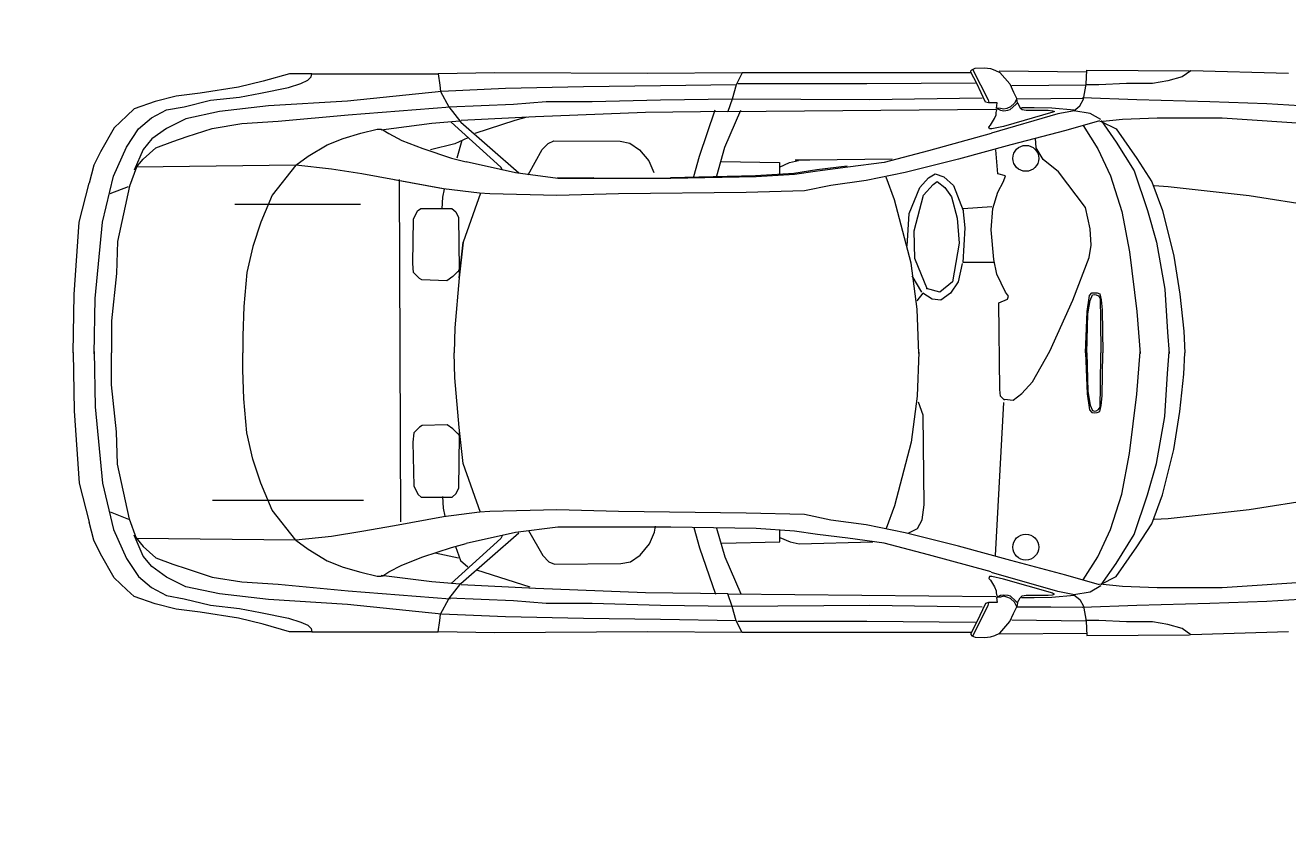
# Model space of a CAD drawing. Header units: millimetres. Extents: x 10193 to 57833, y 9963 to 44360.
# Drawn here: x 16395 to 20374, y 34150 to 36640 of the extents above; entities that cross this region are included whole.
import ezdxf

# ---------------------------------------------------------------- set-up
doc = ezdxf.new("R2010")
doc.units = ezdxf.units.MM
doc.layers.add('free-dwg.com', color=7, linetype='Continuous')
doc.layers.add('Стены', color=7, linetype='Continuous')

msp = doc.modelspace()

# ---------------------------------------------------------------- hatches: boundary and pattern name
at = {"layer": 'Стены'}
h = msp.add_hatch(dxfattribs=at)
h.set_pattern_fill('ANSI32', color=256, scale=10)
h.paths.add_polyline_path([(57833.4, 42702.7), (10593.4, 42702.7), (10593.4, 9962.7), (26833.4, 9962.7), (26833.4, 14962.7), (57833.4, 14962.7)])
h.paths.add_polyline_path([(10713.4, 42582.7), (57713.4, 42582.7), (57713.4, 15082.7), (26713.4, 15082.7), (26713.4, 10082.7), (10713.4, 10082.7)], flags=16)
h.paths.add_polyline_path([(10963.4, 42332.7), (57463.4, 42332.7), (57463.4, 15332.7), (26463.4, 15332.7), (26463.4, 10332.7), (10963.4, 10332.7)], flags=0)
h.paths.add_polyline_path([(57463.4, 42332.7), (10963.4, 42332.7), (10963.4, 10332.7), (26463.4, 10332.7), (26463.4, 15332.7), (57463.4, 15332.7)], flags=0)
h = msp.add_hatch(dxfattribs=at)
h.set_pattern_fill('ANSI36', color=256, scale=10)
h.paths.add_polyline_path([(57713.4, 42582.7), (10713.4, 42582.7), (10713.4, 10082.7), (26713.4, 10082.7), (26713.4, 15082.7), (57713.4, 15082.7)])
h.paths.add_polyline_path([(10963.4, 42332.7), (57463.4, 42332.7), (57463.4, 15332.7), (26463.4, 15332.7), (26463.4, 10332.7), (10963.4, 10332.7)], flags=16)

# ---------------------------------------------------------------- linework, layer by layer
at = {"layer": 'free-dwg.com'}
for p, q in [((17873.7, 36491.4), (17695.4, 36487.9)), ((18353.4, 36488.6), (17873.7, 36491.4)), ((18652.5, 36490.6), (18353.4, 36488.6)), ((18652.5, 36490.6), (18633.9, 36453.5)), ((19374.2, 36490.6), (18652.5, 36490.6)), ((19372.5, 36497), (19376, 36500.5)), ((19372.5, 36493.5), (19372.5, 36497)), ((19391.2, 36457.2), (19372.5, 36493.5)), ((19376, 36500.5), (19386.5, 36505.2)), ((19379.5, 36500.5), (19427.6, 36405.7)), ((19386.5, 36505.2), (19415.8, 36506.4)), ((19415.8, 36506.4), (19434.6, 36504.1)), ((19434.6, 36504.1), (19448.7, 36499.4)), ((19448.7, 36499.4), (19463.9, 36492.4)), ((19737.7, 36493.3), (19461.7, 36496)), ((19463.9, 36492.4), (19495.5, 36456)), ((19735.6, 36454.7), (19737.7, 36499.5)), ((19737.7, 36499.5), (20061.7, 36497.3)), ((20066, 36497.3), (20038.3, 36478.2)), ((20372.9, 36488.8), (20066, 36497.3)), ((17144, 36464.4), (17066.1, 36445.5)), ((17226.6, 36488), (17144, 36464.4)), ((17224.2, 36444.9), (17262.2, 36457.5)), ((17297.7, 36487.9), (17226.6, 36488)), ((17262.2, 36457.5), (17285, 36467.6)), ((17285, 36467.6), (17295.1, 36477.8)), ((17295.1, 36477.8), (17297.7, 36487.9)), ((17297.7, 36487.9), (17695.4, 36487.9)), ((17695.4, 36487.9), (17700.4, 36452.5)), ((17700.4, 36452.5), (17703, 36432.2)), ((18395.2, 36449.6), (18152.6, 36446.8)), ((18633.9, 36453.5), (18395.2, 36449.6)), ((18633.9, 36453.5), (18620.6, 36408.5)), ((19045.2, 36456.2), (18639.2, 36456.2)), ((19387.4, 36458.8), (19045.2, 36456.2)), ((19419.4, 36398.7), (19391.2, 36457.2)), ((19495.5, 36456), (19507.3, 36430.3)), ((19501.5, 36450.9), (19735, 36453.5)), ((19727.1, 36407.9), (19735.6, 36454.7)), ((19776.1, 36452.6), (19733.5, 36452.6)), ((19863.5, 36456.9), (19776.1, 36452.6)), ((19944.5, 36456.9), (19863.5, 36456.9)), ((19993.5, 36465.4), (19944.5, 36456.9)), ((20038.3, 36478.2), (19993.5, 36465.4)), ((16870.2, 36417.2), (16804.1, 36400.7)), ((16945.7, 36426.6), (16870.2, 36417.2)), ((17066.1, 36445.5), (16945.7, 36426.6)), ((16978.5, 36404.4), (17069.7, 36414.5)), ((17069.7, 36414.5), (17135.6, 36427.2)), ((17135.6, 36427.2), (17224.2, 36444.9)), ((17705.5, 36432.2), (17409.1, 36401.8)), ((17703, 36432.2), (17728.3, 36384.1)), ((17907.2, 36441.2), (17705.5, 36432.2)), ((18152.6, 36446.8), (17907.2, 36441.2)), ((19408.7, 36411.1), (19053.1, 36405.8)), ((19507.3, 36430.3), (19517.8, 36409.2)), ((19518.5, 36409.1), (19624.5, 36410.1)), ((19624.5, 36410.1), (19725.5, 36411.1)), ((19895.5, 36405.8), (19724.9, 36412.2)), ((16738, 36377.1), (16714.4, 36355.9)), ((16804.1, 36400.7), (16738, 36377.1)), ((16792.5, 36349), (16839.9, 36374.3)), ((16839.9, 36374.3), (16894.9, 36384.1)), ((16894.9, 36384.1), (16978.5, 36404.4)), ((17160.9, 36386.7), (17006.4, 36368.9)), ((17409.1, 36401.8), (17160.9, 36386.7)), ((17411.7, 36358.8), (17733.4, 36384.1)), ((17728.3, 36384.1), (17766.3, 36336)), ((17932.3, 36391.1), (17728.7, 36382.7)), ((18035.5, 36399.4), (17932.3, 36391.1)), ((18180.5, 36399.4), (18035.5, 36399.4)), ((18395.2, 36405), (18180.5, 36399.4)), ((18620.6, 36408.5), (18395.2, 36405)), ((18567, 36373.9), (18517.3, 36227.6)), ((18647.1, 36372.1), (18597.4, 36255.9)), ((18620.6, 36408.5), (18607.4, 36368.7)), ((18607.4, 36368.7), (19451.1, 36376.7)), ((19053.1, 36405.8), (18620.6, 36408.5)), ((19428.7, 36396.3), (19419.4, 36398.7)), ((19427.6, 36405.7), (19429.9, 36397.5)), ((19455.7, 36396.3), (19428.7, 36396.3)), ((19452.2, 36365.9), (19455.7, 36378.8)), ((19453.3, 36379.9), (19455.7, 36396.3)), ((19456.9, 36379.9), (19454.5, 36378.8)), ((19455.7, 36378.8), (19466.2, 36372.9)), ((19466.2, 36378.8), (19456.9, 36379.9)), ((19476.8, 36376.4), (19466.2, 36378.8)), ((19466.2, 36372.9), (19476.8, 36371.7)), ((19486.2, 36378.8), (19476.8, 36376.4)), ((19476.8, 36371.7), (19489.7, 36372.9)), ((19497.9, 36383.4), (19486.2, 36378.8)), ((19489.7, 36372.9), (19496.7, 36375.2)), ((19496.7, 36375.2), (19514.3, 36391.6)), ((19510.8, 36395.2), (19497.9, 36383.4)), ((19517.8, 36409.2), (19510.8, 36395.2)), ((19514.3, 36391.6), (19520.2, 36396.3)), ((19520.2, 36396.3), (19517.8, 36409.2)), ((19520.2, 36396.3), (19528.4, 36381.1)), ((19528.4, 36381.1), (19534.2, 36375.2)), ((19572, 36380.8), (19532.6, 36380.8)), ((19534.2, 36375.2), (19547.1, 36372.9)), ((19547.1, 36372.9), (19616.3, 36372.9)), ((19627.5, 36379.8), (19572, 36380.8)), ((19616.3, 36372.9), (19630.3, 36371.7)), ((19698.2, 36373.8), (19627.5, 36379.8)), ((19630.3, 36371.7), (19636.2, 36369.4)), ((19699.2, 36371.8), (19646.7, 36361.7)), ((19697.2, 36371.7), (19716.4, 36386.6)), ((19748.4, 36363.2), (19697.2, 36371.7)), ((19716.4, 36386.6), (19727.1, 36407.9)), ((20125.6, 36399.4), (19895.5, 36405.8)), ((20304.7, 36393), (20125.6, 36399.4)), ((20443.2, 36384.5), (20304.7, 36393)), ((16714.4, 36355.9), (16674.3, 36318.2)), ((16751.4, 36314.3), (16792.5, 36349)), ((16900, 36346.2), (16839.2, 36315.8)), ((17006.4, 36368.9), (16900, 36346.2)), ((16983.6, 36315.8), (17077.3, 36331)), ((17077.3, 36331), (17191.3, 36338.6)), ((17191.3, 36338.6), (17411.7, 36358.8)), ((17675.1, 36331), (17515.5, 36310.7)), ((17763.7, 36338.6), (17675.1, 36331)), ((17892.9, 36194.3), (17735.9, 36336)), ((17766.3, 36336), (17948.7, 36176.6)), ((18002, 36352.1), (17767.8, 36340.9)), ((17811.7, 36301.3), (17937.2, 36341.7)), ((17937.2, 36341.7), (17975.5, 36352.3)), ((18347.8, 36366), (18002, 36352.1)), ((18607.2, 36368.8), (18347.8, 36366)), ((19434.6, 36326.1), (19447.5, 36347.1)), ((19646.7, 36361.7), (19437.7, 36301.1)), ((19447.5, 36347.1), (19452.2, 36358.9)), ((19452.2, 36358.9), (19452.2, 36365.9)), ((19631.5, 36367), (19475.6, 36322.5)), ((19636.2, 36369.4), (19630.3, 36367)), ((19778.1, 36340), (19672.1, 36309.7)), ((19782.5, 36344), (19748.4, 36363.2)), ((19778.8, 36337.4), (19850.2, 36344.6)), ((19783.6, 36340.5), (19830.4, 36273)), ((19783.6, 36337.9), (19830.4, 36314.5)), ((19850.2, 36344.6), (19959.5, 36349.3)), ((19959.5, 36349.3), (20164, 36349.3)), ((20164, 36349.3), (20480.2, 36327.9)), ((16674.3, 36318.2), (16631.8, 36242.7)), ((16713.4, 36257.4), (16751.4, 36314.3)), ((16839.2, 36315.8), (16793.6, 36282.9)), ((16859.5, 36275.3), (16905.1, 36290.5)), ((16905.1, 36290.5), (16983.6, 36315.8)), ((17396, 36284.4), (17451.9, 36301)), ((17451.9, 36301), (17503.3, 36313.1)), ((17503.3, 36313.1), (17515.4, 36313.1)), ((17515.4, 36313.1), (17521.4, 36311.6)), ((17521.4, 36311.6), (17539.6, 36299.5)), ((17539.6, 36299.5), (17580.4, 36278.4)), ((19436.4, 36299.6), (19239.5, 36245.8)), ((19429.9, 36320.2), (19434.6, 36326.1)), ((19431.1, 36314.4), (19429.9, 36320.2)), ((19439.3, 36314.4), (19431.1, 36314.4)), ((19475.6, 36322.5), (19439.3, 36314.4)), ((19672.1, 36309.7), (19498.7, 36264.3)), ((19726.3, 36324.9), (19773.2, 36252.2)), ((19830.4, 36314.5), (19895.4, 36221)), ((16672.3, 36165.8), (16713.4, 36257.4)), ((16793.6, 36282.9), (16765.8, 36250)), ((16765.8, 36219.6), (16806.3, 36255.1)), ((16806.3, 36255.1), (16859.5, 36275.3)), ((17285.7, 36228.6), (17346.1, 36264.8)), ((17346.1, 36264.8), (17396, 36284.4)), ((17580.4, 36278.4), (17646.9, 36252.7)), ((17646.9, 36252.7), (17737.5, 36222.5)), ((17747.9, 36267.3), (17671.3, 36248.1)), ((17788.3, 36286.4), (17747.9, 36267.3)), ((17769.2, 36277.9), (17754.3, 36222.6)), ((18022.8, 36249.5), (18042.1, 36268.9)), ((18042.1, 36268.9), (18059.5, 36276.7)), ((18059.5, 36276.7), (18268.7, 36275.4)), ((18268.7, 36275.4), (18298.6, 36269.7)), ((18298.6, 36269.7), (18329.6, 36248.5)), ((18597.4, 36255.9), (18571.6, 36165.7)), ((19498.7, 36264.3), (19333.8, 36218.9)), ((19578.9, 36254.8), (19575.9, 36285.1)), ((19600.2, 36218.4), (19578.9, 36254.8)), ((19773.2, 36252.2), (19812.2, 36166.4)), ((19830.4, 36273), (19887.6, 36182)), ((16631.8, 36242.7), (16610.6, 36200.3)), ((16765.8, 36250), (16737.9, 36184.2)), ((16743, 36191.8), (16765.8, 36219.6)), ((17246.4, 36199.9), (17285.7, 36228.6)), ((17737.5, 36222.5), (17783.7, 36210.4)), ((17978.4, 36170.1), (18022.8, 36249.5)), ((18329.6, 36248.5), (18358.8, 36213.8)), ((18358.8, 36213.8), (18374.4, 36177)), ((18517.3, 36227.6), (18499.5, 36163.5)), ((18585.5, 36211.8), (18769.8, 36208.3)), ((18801.9, 36208.4), (18829.9, 36214.5)), ((18865.7, 36216.1), (18819, 36216.1)), ((19124.7, 36219.7), (18865.7, 36216.1)), ((19239.5, 36245.8), (19099.8, 36208.8)), ((19333.8, 36218.9), (19165.5, 36176.9)), ((19457.6, 36173), (19451.5, 36248.7)), ((19648.7, 36179), (19600.2, 36218.4)), ((19895.4, 36221), (19942.3, 36148.2)), ((16610.6, 36200.3), (16596.4, 36143.7)), ((16745, 36194.2), (16722.9, 36134.2)), ((17246.4, 36199.9), (16745, 36194.2)), ((17246.4, 36199.9), (17171.9, 36105.8)), ((17359.7, 36187.8), (17246.4, 36199.9)), ((17454.9, 36172.7), (17359.7, 36187.8)), ((17557.7, 36154.6), (17454.9, 36172.7)), ((17938.7, 36175.9), (17783.7, 36210.4)), ((17898, 36184.2), (17892.9, 36194.3)), ((18071.6, 36158.7), (17938.7, 36175.9)), ((18815.6, 36174.3), (18695.1, 36166.6)), ((18817.2, 36171), (18696.7, 36163.6)), ((18769.8, 36194.3), (18801.9, 36208.4)), ((18769.8, 36208.3), (18769.9, 36172.3)), ((18887.8, 36185.4), (18815.6, 36174.3)), ((18889.4, 36181.9), (18817.2, 36171)), ((18983.7, 36197.5), (18887.8, 36185.4)), ((18985.4, 36193.7), (18889.4, 36181.9)), ((19099.8, 36208.8), (18985.4, 36193.7)), ((19165.5, 36176.9), (19042.6, 36151.6)), ((19239.2, 36160.8), (19260.5, 36173)), ((19260.5, 36173), (19287.8, 36163.9)), ((19481.9, 36166.9), (19457.6, 36173)), ((19733.6, 36066.9), (19648.7, 36179)), ((19887.6, 36182), (19929.3, 36057.2)), ((16564.8, 36020.5), (16596.4, 36143.7)), ((16637.5, 36020.5), (16672.3, 36165.8)), ((16661.9, 36110.8), (16720.2, 36133.6)), ((16722.9, 36134.2), (16685, 35960.4)), ((17710.4, 36126), (17556.1, 36154.3)), ((17711.8, 36125.9), (17557.7, 36154.6)), ((17572.1, 36155.5), (17576.2, 35078.3)), ((18185.7, 36160.2), (18070, 36159.9)), ((18187.3, 36158.7), (18071.6, 36158.7)), ((18428.4, 36158.7), (18187.3, 36158.7)), ((18695.1, 36166.6), (18426.9, 36160.9)), ((18696.7, 36163.6), (18428.4, 36158.7)), ((18931.5, 36136.5), (18849.2, 36119.4)), ((19042.6, 36151.6), (18931.5, 36136.5)), ((19132.3, 36091.6), (19106, 36162.6)), ((19212, 36130.5), (19239.2, 36160.8)), ((19224.1, 36106.3), (19254.4, 36139.6)), ((19254.4, 36139.6), (19266.5, 36148.7)), ((19266.5, 36148.7), (19290.8, 36130.5)), ((19287.8, 36163.9), (19318.1, 36136.6)), ((19318.1, 36136.6), (19348.4, 36057.8)), ((19457.6, 36115.4), (19475.8, 36148.7)), ((19475.8, 36148.7), (19481.9, 36166.9)), ((19812.2, 36166.4), (19848.6, 36054.6)), ((19942.3, 36148.2), (19976.1, 36057.2)), ((19994.3, 36132.6), (19950.1, 36135.2)), ((20249.3, 36104), (19994.3, 36132.6)), ((17171.9, 36105.8), (17137.1, 36020.5)), ((17707.5, 36062.8), (17709.4, 36099.6)), ((17709.4, 36099.6), (17715.1, 36124.8)), ((17825.5, 36112), (17711.8, 36125.9)), ((17828.9, 36112.6), (17773.9, 35958.2)), ((17857.5, 36109.6), (17825.5, 36112)), ((18069.1, 36104.6), (17857.5, 36109.6)), ((18263.6, 36109.6), (18069.1, 36104.6)), ((18664.7, 36114.5), (18263.6, 36109.6)), ((18849.2, 36119.4), (18664.7, 36114.5)), ((19185, 35891.8), (19132.3, 36091.6)), ((19178.6, 36048.7), (19212, 36130.5)), ((19193.8, 35994.2), (19224.1, 36106.3)), ((19290.8, 36130.5), (19312, 36100.2)), ((19312, 36100.2), (19330.2, 36033.6)), ((19442.5, 36063.9), (19457.6, 36115.4)), ((20545.9, 36057.2), (20249.3, 36104)), ((17450.8, 36076.9), (17055.3, 36076.9)), ((17617.4, 36029.9), (17630.4, 36056.1)), ((17630.4, 36056.1), (17640.8, 36064)), ((17640.8, 36064), (17737.7, 36064.2)), ((17737.7, 36064.2), (17750.8, 36053.8)), ((17750.8, 36053.8), (17758.7, 36035.5)), ((19348.4, 36063.9), (19439.4, 36069.9)), ((19354.5, 36003.3), (19348.4, 36063.9)), ((19436.4, 35997.2), (19442.5, 36063.9)), ((19748.8, 36000.3), (19733.6, 36066.9)), ((19848.6, 36054.6), (19872, 35927.2)), ((19929.3, 36057.2), (19957.9, 35958.4)), ((19976.1, 36057.2), (20012.5, 35914.2)), ((16549, 35793), (16564.8, 36020.5)), ((16615.4, 35780.4), (16637.5, 36020.5)), ((17137.1, 36020.5), (17111.8, 35944.6)), ((17615.1, 35891.2), (17617.4, 36029.9)), ((17758.7, 36035.5), (17761.8, 35873.3)), ((19172.5, 35945.7), (19178.6, 36048.7)), ((19330.2, 36033.6), (19336.3, 35954.8)), ((19196.8, 35906.3), (19193.8, 35994.2)), ((19348.4, 35894.2), (19354.5, 36003.3)), ((19445.5, 35903.3), (19436.4, 35997.2)), ((19751.8, 35948.7), (19748.8, 36000.3)), ((16685, 35960.4), (16681.8, 35859.4)), ((17111.8, 35944.6), (17092.8, 35862.5)), ((17772.9, 35958.5), (17760.1, 35846)), ((17773.9, 35958.2), (17760.8, 35845.7)), ((19336.3, 35954.8), (19315.1, 35833.6)), ((19745.7, 35909.3), (19751.8, 35948.7)), ((19957.9, 35958.4), (19983.9, 35810.3)), ((19236.2, 35809.4), (19196.8, 35906.3)), ((19445.5, 35894.2), (19348.4, 35894.2)), ((19454.6, 35857.8), (19445.5, 35903.3)), ((19694.2, 35776), (19745.7, 35909.3)), ((19872, 35927.2), (19895.4, 35740.1)), ((20012.5, 35914.2), (20030.7, 35794.7)), ((16681.8, 35859.4), (16666, 35710.9)), ((17092.8, 35862.5), (17083.4, 35755.1)), ((17617.8, 35862.5), (17615.1, 35891.2)), ((17636.2, 35844.2), (17617.8, 35862.5)), ((17756.6, 35865.5), (17740.9, 35849.7)), ((17761.8, 35873.3), (17756.6, 35862.9)), ((19203.4, 35747.2), (19185, 35891.8)), ((19345.4, 35891.2), (19333.3, 35833.6)), ((19481.9, 35800.3), (19454.6, 35857.8)), ((17644.1, 35839), (17636.2, 35844.2)), ((17722.6, 35836.6), (17644.1, 35839)), ((17740.9, 35849.7), (17722.6, 35836.6)), ((17760.8, 35845.7), (17747.7, 35688.7)), ((19218, 35800.3), (19187.7, 35851.8)), ((19315.1, 35833.6), (19275.6, 35800.3)), ((19333.3, 35833.6), (19309, 35797.2)), ((16545.8, 35609.8), (16549, 35793)), ((16612.2, 35606.6), (16615.4, 35780.4)), ((19221.1, 35797.2), (19202.9, 35773)), ((19251.4, 35779.1), (19221.1, 35797.2)), ((19275.6, 35800.3), (19233.2, 35812.4)), ((19278.7, 35776), (19251.4, 35779.1)), ((19309, 35797.2), (19278.7, 35776)), ((19460.6, 35766.9), (19487.9, 35779.1)), ((19491, 35788.1), (19481.9, 35800.3)), ((19487.9, 35779.1), (19491, 35788.1)), ((19621.4, 35615.4), (19694.2, 35776)), ((19738.8, 35739.8), (19747, 35790)), ((19741.6, 35732.5), (19748.9, 35774.5)), ((19747, 35790), (19754.3, 35798.2)), ((19748.9, 35774.5), (19756.2, 35791.8)), ((19754.3, 35798.2), (19762.6, 35799.1)), ((19756.2, 35791.8), (19762.6, 35793.6)), ((19762.6, 35799.1), (19770.8, 35798.2)), ((19762.6, 35793.6), (19768, 35792.7)), ((19768, 35792.7), (19774.4, 35789.1)), ((19770.8, 35798.2), (19779, 35795.5)), ((19774.4, 35789.1), (19779.9, 35780.9)), ((19779, 35795.5), (19783.6, 35776.3)), ((19779.9, 35780.9), (19780.8, 35713.3)), ((19783.6, 35776.3), (19786.3, 35745.3)), ((19983.9, 35810.3), (19991.7, 35675.1)), ((20030.7, 35794.7), (20043.8, 35677.7)), ((17083.4, 35755.1), (17080.2, 35663.5)), ((19208.6, 35607.8), (19203.4, 35747.2)), ((19463.7, 35494.2), (19460.6, 35766.9)), ((19734.2, 35610.2), (19738.8, 35739.8)), ((19786.3, 35745.3), (19788.1, 35610.2)), ((19895.4, 35740.1), (19905.9, 35607.5)), ((16666, 35710.9), (16666, 35610.1)), ((19737.9, 35610.2), (19741.6, 35732.5)), ((19780.8, 35713.3), (19781.7, 35610.2)), ((17080.2, 35663.5), (17080.2, 35610.1)), ((17747.7, 35688.7), (17745.1, 35610.2)), ((19991.7, 35675.1), (19996.9, 35607.5)), ((20043.8, 35677.7), (20046.4, 35610.1)), ((19566.8, 35518.5), (19621.4, 35615.4)), ((16545.8, 35610.3), (16549, 35427.1)), ((16612.2, 35613.5), (16615.4, 35439.7)), ((16666, 35509.2), (16666, 35610.1)), ((17080.2, 35556.6), (17080.2, 35610.1)), ((17747.7, 35531.4), (17745.1, 35609.9)), ((19208.6, 35612.3), (19203.4, 35472.9)), ((19734.2, 35609.9), (19738.8, 35480.3)), ((19737.9, 35609.9), (19741.6, 35487.6)), ((19780.8, 35506.8), (19781.7, 35609.9)), ((19786.3, 35474.8), (19788.1, 35609.9)), ((19895.4, 35480), (19905.9, 35612.6)), ((19991.7, 35545), (19996.9, 35612.6)), ((20043.8, 35542.4), (20046.4, 35610)), ((17083.4, 35465), (17080.2, 35556.6)), ((19983.9, 35409.9), (19991.7, 35545)), ((20030.7, 35425.5), (20043.8, 35542.4)), ((16681.8, 35360.8), (16666, 35509.2)), ((17760.8, 35374.4), (17747.7, 35531.4)), ((19466.7, 35473), (19463.7, 35494.2)), ((19533.4, 35482.1), (19566.8, 35518.5)), ((19779.9, 35439.3), (19780.8, 35506.8)), ((17092.8, 35357.6), (17083.4, 35465)), ((19203.4, 35472.9), (19185, 35328.3)), ((19222.4, 35413.3), (19207.5, 35454.8)), ((19478.8, 35460.9), (19466.7, 35473)), ((19478.8, 35463.9), (19506.1, 35460.9)), ((19506.1, 35460.9), (19533.4, 35482.1)), ((19738.8, 35480.3), (19747, 35430.1)), ((19741.6, 35487.6), (19748.9, 35445.6)), ((19783.6, 35443.8), (19786.3, 35474.8)), ((19872, 35292.9), (19895.4, 35480)), ((16549, 35427.1), (16564.8, 35199.6)), ((16615.4, 35439.7), (16637.5, 35199.6)), ((19450.3, 34972.4), (19477.1, 35453.5)), ((19747, 35430.1), (19754.3, 35421.9)), ((19748.9, 35445.6), (19756.2, 35428.3)), ((19754.3, 35421.9), (19762.6, 35421)), ((19756.2, 35428.3), (19762.6, 35426.5)), ((19762.6, 35426.5), (19768, 35427.4)), ((19762.6, 35421), (19770.8, 35421.9)), ((19768, 35427.4), (19774.4, 35431)), ((19770.8, 35421.9), (19779, 35424.7)), ((19774.4, 35431), (19779.9, 35439.3)), ((19779, 35424.7), (19783.6, 35443.8)), ((20012.5, 35305.9), (20030.7, 35425.5)), ((17636.9, 35375.8), (17618.6, 35357.5)), ((17644.7, 35381.1), (17636.9, 35375.8)), ((17723.3, 35383.7), (17644.7, 35381.1)), ((17741.6, 35370.6), (17723.3, 35383.7)), ((19225.4, 35131.5), (19222.4, 35413.3)), ((19957.9, 35261.7), (19983.9, 35409.9)), ((16685, 35259.7), (16681.8, 35360.8)), ((17111.8, 35275.5), (17092.8, 35357.6)), ((17618.6, 35357.5), (17615.9, 35328.7)), ((17757.3, 35354.9), (17741.6, 35370.6)), ((17762.6, 35347.1), (17757.3, 35357.5)), ((17760, 35184.9), (17762.6, 35347.1)), ((17773.9, 35261.9), (17760.8, 35374.4)), ((17615.9, 35328.7), (17618.6, 35190.1)), ((19185, 35328.3), (19132.3, 35128.5)), ((19976.1, 35162.9), (20012.5, 35305.9)), ((16722.9, 35085.9), (16685, 35259.7)), ((17137.1, 35199.6), (17111.8, 35275.5)), ((17828.9, 35107.5), (17773.9, 35261.9)), ((19848.6, 35165.5), (19872, 35292.9)), ((19929.3, 35162.9), (19957.9, 35261.7)), ((16564.8, 35199.6), (16596.4, 35076.4)), ((16637.5, 35199.6), (16672.3, 35054.3)), ((17171.9, 35114.3), (17137.1, 35199.6)), ((17618.6, 35190.1), (17631.7, 35163.9)), ((17752.1, 35166.6), (17760, 35184.9)), ((17460.3, 35145.4), (16984.6, 35145.4)), ((17631.7, 35163.9), (17642.1, 35156.1)), ((17642.1, 35156.1), (17739, 35156.1)), ((17708.8, 35157.4), (17710.8, 35120.6)), ((17739, 35156.1), (17752.1, 35166.6)), ((19812.2, 35053.7), (19848.6, 35165.5)), ((19887.6, 35038.1), (19929.3, 35162.9)), ((19942.3, 35071.9), (19976.1, 35162.9)), ((20545.9, 35162.9), (20249.3, 35116.1)), ((16661.9, 35109.3), (16720.2, 35086.5)), ((17246.4, 35020.2), (17171.9, 35114.3)), ((17710.8, 35120.6), (17716.6, 35095.5)), ((17825.5, 35108.1), (17711.8, 35094.2)), ((17857.5, 35110.5), (17825.5, 35108.1)), ((18069.1, 35115.5), (17857.5, 35110.5)), ((18263.6, 35110.5), (18069.1, 35115.5)), ((18664.7, 35105.6), (18263.6, 35110.5)), ((18849.2, 35100.7), (18664.7, 35105.6)), ((18931.5, 35083.6), (18849.2, 35100.7)), ((19132.3, 35128.5), (19106, 35057.5)), ((19219.4, 35084.1), (19225.4, 35131.5)), ((20249.3, 35116.1), (19994.3, 35087.5)), ((16610.6, 35019.8), (16596.4, 35076.4)), ((16745, 35025.9), (16722.9, 35085.9)), ((17557.7, 35065.5), (17454.9, 35047.4)), ((17711.8, 35094.2), (17557.7, 35065.5)), ((18071.6, 35061.4), (17938.7, 35044.2)), ((18187.3, 35061.4), (18071.6, 35061.4)), ((18428.4, 35061.4), (18187.3, 35061.4)), ((18376, 35045.1), (18379.9, 35064.5)), ((18696.7, 35056.5), (18428.4, 35061.4)), ((18519.1, 34994.9), (18501.1, 35059)), ((18599.2, 34966.9), (18573.2, 35057)), ((19042.6, 35068.5), (18931.5, 35083.6)), ((19165.5, 35043.2), (19042.6, 35068.5)), ((19174.9, 35042.5), (19204.6, 35057.4)), ((19204.6, 35057.4), (19219.4, 35084.1)), ((19895.4, 34999.1), (19942.3, 35071.9)), ((19994.3, 35087.5), (19950.1, 35084.9)), ((16631.8, 34977.4), (16610.6, 35019.8)), ((16672.3, 35054.3), (16713.4, 34962.7)), ((16765.8, 34970.1), (16737.9, 35035.9)), ((16743, 35028.3), (16765.8, 35000.5)), ((17246.4, 35020.2), (16745, 35025.9)), ((17359.7, 35032.3), (17246.4, 35020.2)), ((17246.4, 35020.2), (17285.7, 34991.5)), ((17454.9, 35047.4), (17359.7, 35032.3)), ((17892.9, 35025.8), (17735.9, 34884.1)), ((17766.3, 34884.1), (17948.7, 35043.5)), ((17938.7, 35044.2), (17783.7, 35009.7)), ((17898, 35035.9), (17892.9, 35025.8)), ((17980, 35051), (18024.6, 34971.6)), ((18360.5, 35008.4), (18376, 35045.1)), ((18817.2, 35049.1), (18696.7, 35056.5)), ((18771.5, 35015), (18771.5, 35051)), ((18771.5, 35029), (18803.6, 35015)), ((18889.4, 35038.2), (18817.2, 35049.1)), ((18985.4, 35026.4), (18889.4, 35038.2)), ((19099.8, 35011.3), (18985.4, 35026.4)), ((19333.8, 35001.2), (19165.5, 35043.2)), ((19773.2, 34967.9), (19812.2, 35053.7)), ((19830.4, 34947.2), (19887.6, 35038.1)), ((16674.3, 34901.9), (16631.8, 34977.4)), ((16765.8, 35000.5), (16806.3, 34965)), ((17285.7, 34991.5), (17346.1, 34955.3)), ((17646.9, 34967.4), (17737.5, 34997.6)), ((17759.2, 34963.9), (17685.6, 34979.3)), ((17737.5, 34997.6), (17783.7, 35009.7)), ((17749.5, 35000.6), (17765, 34956.1)), ((18331.5, 34973.5), (18360.5, 35008.4)), ((18569.2, 34848.8), (18519.1, 34994.9)), ((18587.2, 35010.9), (18771.5, 35015)), ((18803.6, 35015), (18831.6, 35008.9)), ((18831.6, 35008.9), (19064, 35015)), ((19239.5, 34974.3), (19099.8, 35011.3)), ((19498.7, 34955.8), (19333.8, 35001.2)), ((19830.4, 34905.6), (19895.4, 34999.1)), ((16713.4, 34962.7), (16751.4, 34905.9)), ((16793.6, 34937.2), (16765.8, 34970.1)), ((16839.2, 34904.3), (16793.6, 34937.2)), ((16806.3, 34965), (16859.5, 34944.8)), ((16859.5, 34944.8), (16905.1, 34929.6)), ((17346.1, 34955.3), (17396, 34935.7)), ((17539.6, 34920.6), (17580.4, 34941.7)), ((17580.4, 34941.7), (17646.9, 34967.4)), ((17765, 34956.1), (17788.3, 34936.8)), ((18024.6, 34971.6), (18044, 34952.3)), ((18044, 34952.3), (18061.4, 34944.5)), ((18061.4, 34944.5), (18270.6, 34946.4)), ((18270.6, 34946.4), (18300.5, 34952.2)), ((18300.5, 34952.2), (18331.5, 34973.5)), ((18649.3, 34850.8), (18599.2, 34966.9)), ((19436.4, 34920.5), (19239.5, 34974.3)), ((19672.1, 34910.4), (19498.7, 34955.8)), ((19726.3, 34895.2), (19773.2, 34967.9)), ((19783.6, 34879.6), (19830.4, 34947.2)), ((16714.4, 34864.2), (16674.3, 34901.9)), ((16751.4, 34905.9), (16792.5, 34871.1)), ((16900, 34873.9), (16839.2, 34904.3)), ((16905.1, 34929.6), (16983.6, 34904.3)), ((16983.6, 34904.3), (17077.3, 34889.1)), ((17396, 34935.7), (17451.9, 34919.1)), ((17451.9, 34919.1), (17503.3, 34907)), ((17503.3, 34907), (17515.4, 34907)), ((17515.4, 34907), (17521.4, 34908.5)), ((17675.1, 34889.1), (17515.5, 34909.4)), ((17521.4, 34908.5), (17539.6, 34920.6)), ((17815.4, 34927.1), (17983.9, 34872.9)), ((19431.1, 34905.8), (19429.9, 34899.9)), ((19429.9, 34899.9), (19434.6, 34894)), ((19439.3, 34905.8), (19431.1, 34905.8)), ((19646.7, 34858.4), (19437.7, 34919)), ((19475.6, 34897.6), (19439.3, 34905.8)), ((19631.5, 34853.1), (19475.6, 34897.6)), ((19778.1, 34880.1), (19672.1, 34910.4)), ((19783.6, 34882.2), (19830.4, 34905.6)), ((16738, 34843), (16714.4, 34864.2)), ((16792.5, 34871.1), (16839.9, 34845.8)), ((17006.4, 34851.2), (16900, 34873.9)), ((17077.3, 34889.1), (17191.3, 34881.5)), ((17191.3, 34881.5), (17411.7, 34861.3)), ((17411.7, 34861.3), (17733.4, 34836)), ((17763.7, 34881.5), (17675.1, 34889.1)), ((17728.3, 34836), (17766.3, 34884.1)), ((18002, 34868), (17767.8, 34879.2)), ((18347.8, 34854.1), (18002, 34868)), ((19434.6, 34894), (19447.5, 34873)), ((19447.5, 34873), (19452.2, 34861.3)), ((19452.2, 34861.3), (19452.2, 34854.2)), ((19699.2, 34848.3), (19646.7, 34858.4)), ((19782.5, 34876.1), (19748.4, 34856.9)), ((19778.8, 34882.7), (19850.2, 34875.5)), ((19850.2, 34875.5), (19959.5, 34870.8)), ((19959.5, 34870.8), (20164, 34870.8)), ((20164, 34870.8), (20480.2, 34892.2)), ((16804.1, 34819.4), (16738, 34843)), ((16870.2, 34802.9), (16804.1, 34819.4)), ((16839.9, 34845.8), (16894.9, 34836)), ((16894.9, 34836), (16978.5, 34815.7)), ((17160.9, 34833.4), (17006.4, 34851.2)), ((17409.1, 34818.3), (17160.9, 34833.4)), ((17705.5, 34787.9), (17409.1, 34818.3)), ((17703, 34787.9), (17728.3, 34836)), ((17932.3, 34829), (17728.7, 34837.4)), ((18035.5, 34820.7), (17932.3, 34829)), ((18180.5, 34820.7), (18035.5, 34820.7)), ((18395.2, 34815.1), (18180.5, 34820.7)), ((18607.2, 34851.3), (18347.8, 34854.1)), ((18607.4, 34851.4), (19451.1, 34843.4)), ((18620.6, 34811.6), (18607.4, 34851.4)), ((19419.4, 34821.4), (19391.2, 34762.9)), ((19428.7, 34823.8), (19419.4, 34821.4)), ((19427.6, 34814.4), (19429.9, 34822.6)), ((19455.7, 34823.8), (19428.7, 34823.8)), ((19452.2, 34854.2), (19455.7, 34841.3)), ((19453.3, 34840.2), (19455.7, 34823.8)), ((19456.9, 34840.2), (19454.5, 34841.3)), ((19455.7, 34841.3), (19466.2, 34847.2)), ((19466.2, 34841.3), (19456.9, 34840.2)), ((19466.2, 34847.2), (19476.8, 34848.4)), ((19476.8, 34843.7), (19466.2, 34841.3)), ((19476.8, 34848.4), (19489.7, 34847.2)), ((19486.2, 34841.3), (19476.8, 34843.7)), ((19497.9, 34836.7), (19486.2, 34841.3)), ((19489.7, 34847.2), (19496.7, 34844.9)), ((19496.7, 34844.9), (19514.3, 34828.5)), ((19510.8, 34825), (19497.9, 34836.7)), ((19517.8, 34810.9), (19510.8, 34825)), ((19514.3, 34828.5), (19520.2, 34823.8)), ((19520.2, 34823.8), (19517.8, 34810.9)), ((19520.2, 34823.8), (19528.4, 34839)), ((19528.4, 34839), (19534.2, 34844.9)), ((19572, 34839.3), (19532.6, 34839.3)), ((19534.2, 34844.9), (19547.1, 34847.2)), ((19547.1, 34847.2), (19616.3, 34847.2)), ((19627.5, 34840.3), (19572, 34839.3)), ((19616.3, 34847.2), (19630.3, 34848.4)), ((19698.2, 34846.3), (19627.5, 34840.3)), ((19636.2, 34850.7), (19630.3, 34853.1)), ((19630.3, 34848.4), (19636.2, 34850.7)), ((19748.4, 34856.9), (19697.2, 34848.4)), ((19697.2, 34848.4), (19716.4, 34833.5)), ((19716.4, 34833.5), (19727.1, 34812.2)), ((20125.6, 34820.7), (19895.5, 34814.3)), ((20304.7, 34827.1), (20125.6, 34820.7)), ((20443.2, 34835.6), (20304.7, 34827.1)), ((16945.7, 34793.5), (16870.2, 34802.9)), ((17066.1, 34774.6), (16945.7, 34793.5)), ((16978.5, 34815.7), (17069.7, 34805.6)), ((17069.7, 34805.6), (17135.6, 34793)), ((17135.6, 34793), (17224.2, 34775.2)), ((17700.4, 34767.6), (17703, 34787.9)), ((17907.2, 34778.9), (17705.5, 34787.9)), ((18152.6, 34773.3), (17907.2, 34778.9)), ((18620.6, 34811.6), (18395.2, 34815.1)), ((19053.1, 34814.3), (18620.6, 34811.6)), ((18633.9, 34766.6), (18620.6, 34811.6)), ((19408.7, 34809), (19053.1, 34814.3)), ((19379.5, 34719.6), (19427.6, 34814.4)), ((19495.5, 34764.1), (19507.3, 34789.8)), ((19507.3, 34789.8), (19517.8, 34810.9)), ((19518.5, 34811), (19624.5, 34810)), ((19624.5, 34810), (19725.5, 34809)), ((19895.5, 34814.3), (19724.9, 34807.9)), ((19727.1, 34812.2), (19735.6, 34765.4)), ((17144, 34755.7), (17066.1, 34774.6)), ((17226.6, 34732.2), (17144, 34755.7)), ((17224.2, 34775.2), (17262.2, 34762.6)), ((17262.2, 34762.6), (17285, 34752.5)), ((17285, 34752.5), (17295.1, 34742.3)), ((17295.1, 34742.3), (17297.7, 34732.2)), ((17695.4, 34732.2), (17700.4, 34767.6)), ((18395.2, 34770.5), (18152.6, 34773.3)), ((18633.9, 34766.6), (18395.2, 34770.5)), ((18652.5, 34729.5), (18633.9, 34766.6)), ((19045.2, 34763.9), (18639.2, 34763.9)), ((19387.4, 34761.3), (19045.2, 34763.9)), ((19391.2, 34762.9), (19372.5, 34726.6)), ((19463.9, 34727.8), (19495.5, 34764.1)), ((19501.5, 34769.2), (19735, 34766.6)), ((19776.1, 34767.5), (19733.5, 34767.5)), ((19735.6, 34765.4), (19737.7, 34720.6)), ((19863.5, 34763.2), (19776.1, 34767.5)), ((19944.5, 34763.2), (19863.5, 34763.2)), ((19993.5, 34754.7), (19944.5, 34763.2)), ((20038.3, 34741.9), (19993.5, 34754.7)), ((20066, 34722.8), (20038.3, 34741.9)), ((17297.7, 34732.2), (17226.6, 34732.2)), ((17297.7, 34732.2), (17695.4, 34732.2)), ((17873.7, 34728.7), (17695.4, 34732.2)), ((18353.4, 34731.5), (17873.7, 34728.7)), ((18652.5, 34729.5), (18353.4, 34731.5)), ((19374.2, 34729.5), (18652.5, 34729.5)), ((19372.5, 34726.6), (19372.5, 34723.1)), ((19372.5, 34723.1), (19376, 34719.6)), ((19376, 34719.6), (19386.5, 34714.9)), ((19386.5, 34714.9), (19415.8, 34713.7)), ((19415.8, 34713.7), (19434.6, 34716)), ((19434.6, 34716), (19448.7, 34720.7)), ((19448.7, 34720.7), (19463.9, 34727.8)), ((19737.7, 34726.8), (19461.7, 34724.2)), ((19737.7, 34720.6), (20061.7, 34722.8)), ((20372.9, 34731.3), (20066, 34722.8))]:
    msp.add_line(p, q, dxfattribs=at)
for centre in [(19545.8, 36221.8), (19545.8, 34998.3)]:
    msp.add_circle(centre, 40.8, dxfattribs=at)

doc.saveas('drawing.dxf')
